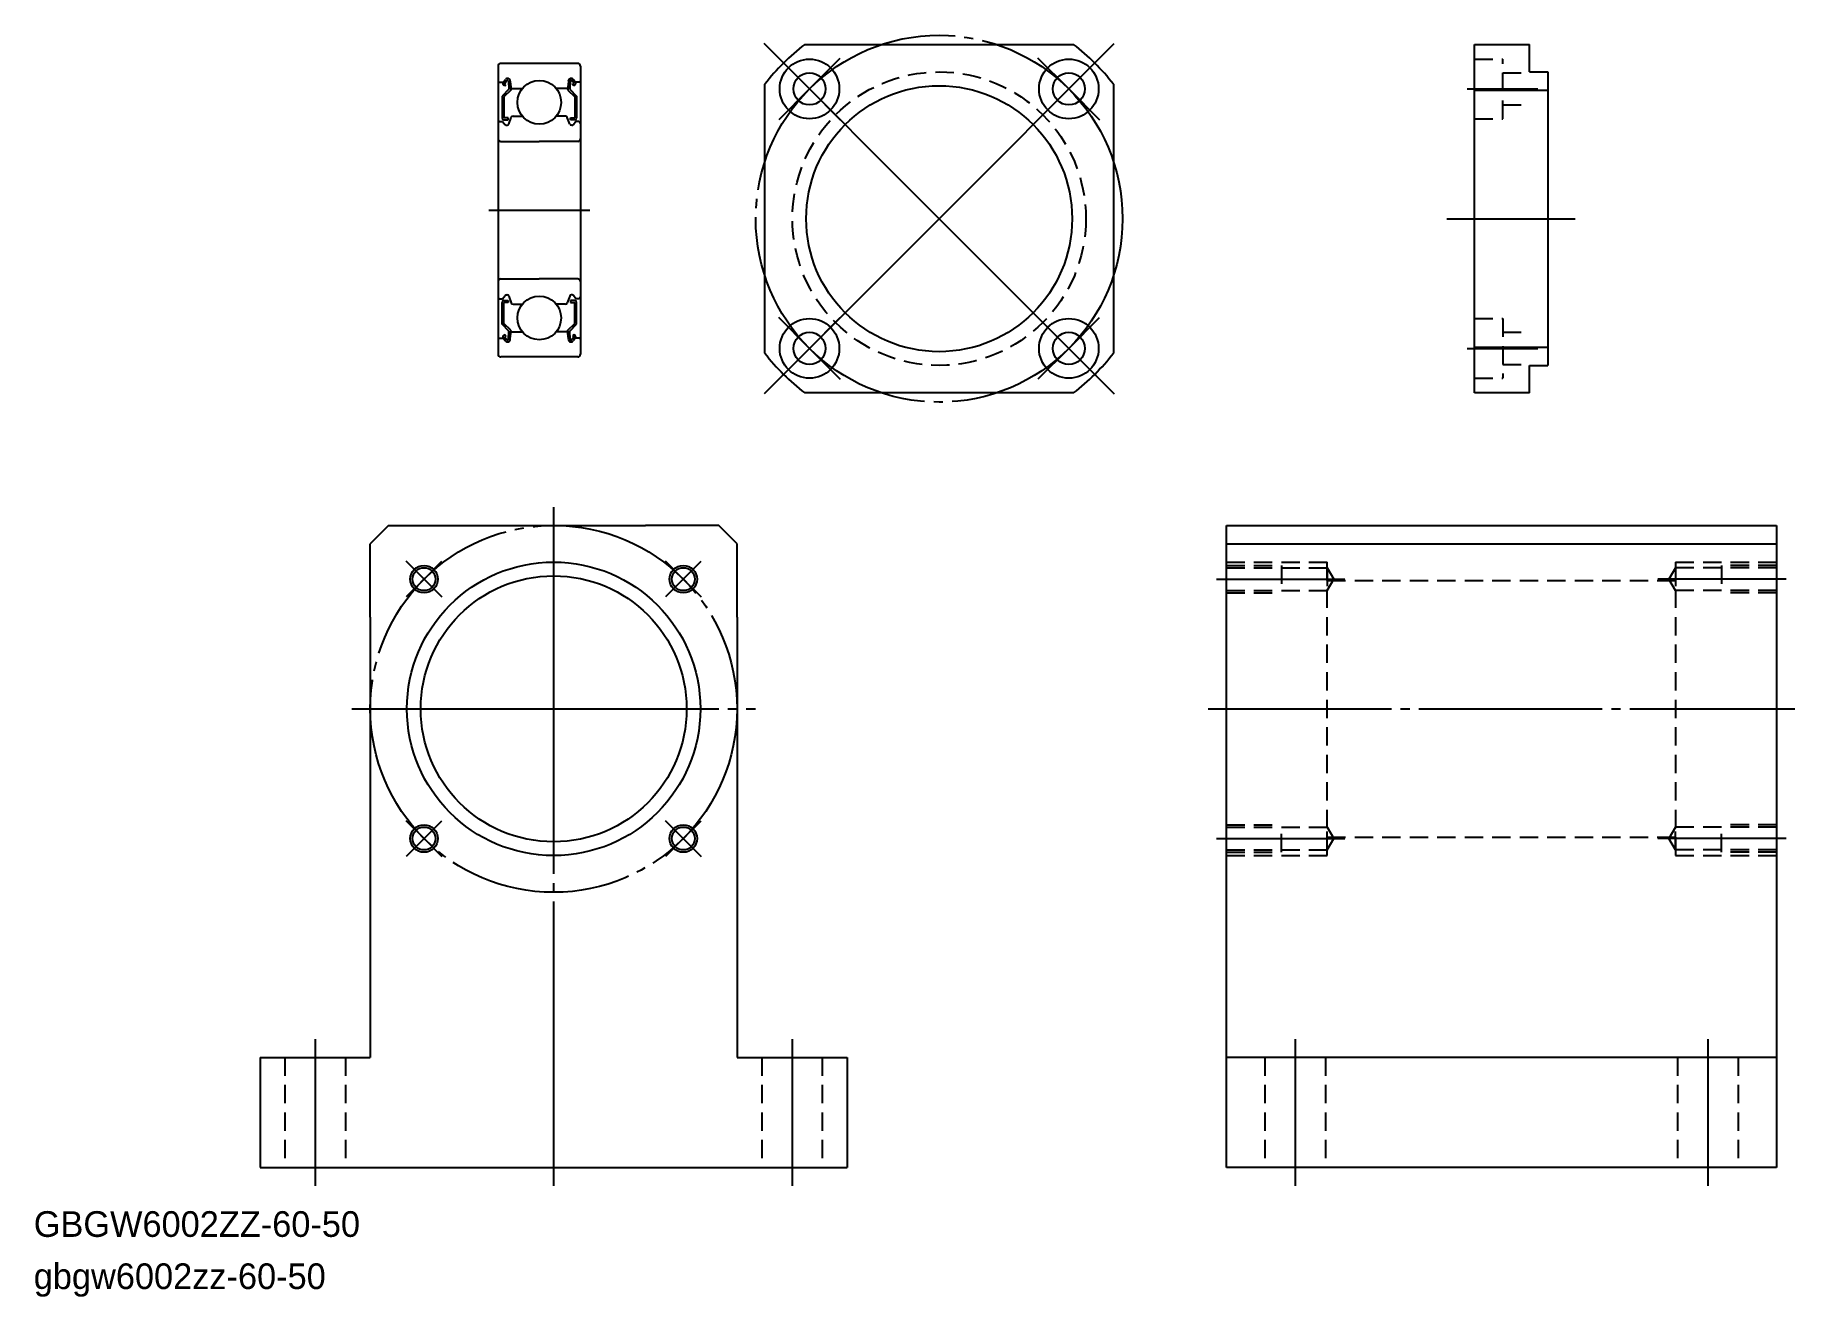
# Model space of a CAD drawing. Extents: x -142 to 49, y -39 to 98.
import ezdxf

# ---------------------------------------------------------------- set-up
doc = ezdxf.new("R2010")
doc.units = 0
for name, pattern in [('CENTER', [33, 30, -1, 1, -1]), ('CENTER2', [23, 20, -1, 1, -1]), ('CENTERX2', [43, 40, -1, 1, -1]), ('DASHED', [3, 2, -1])]:
    doc.linetypes.add(name, pattern=pattern)
doc.layers.get('0').update_dxf_attribs({"linetype": 'CONTINUOUS'})
doc.layers.add('CENTER', color=7, linetype='CONTINUOUS')

msp = doc.modelspace()

# ---------------------------------------------------------------- linework, layer by layer
at = {"color": 7, "linetype": 'CONTINUOUS'}
for p, q in [((-58.56, 97.34), (-29.24, 97.34)), ((14.47, 97.34), (20.47, 97.34)), ((14.47, 59.34), (14.47, 97.34)), ((20.47, 94.34), (20.47, 97.34)), ((20.47, 94.34), (22.47, 94.34)), ((22.47, 94.34), (22.47, 62.34)), ((-62.9, 63.68), (-62.9, 93.01)), ((-24.9, 93.01), (-24.9, 63.68)), ((14.47, 92.34), (22.47, 92.34)), ((14.47, 64.34), (22.47, 64.34)), ((20.47, 62.34), (22.47, 62.34)), ((20.47, 59.34), (20.47, 62.34)), ((-29.24, 59.34), (-58.56, 59.34)), ((20.47, 59.34), (14.47, 59.34)), ((-103.94, 44.9), (-105.94, 42.9)), ((-103.94, 44.9), (-95.94, 44.9)), ((-95.94, 44.9), (-75.94, 44.9)), ((-67.94, 44.9), (-75.94, 44.9)), ((-65.94, 42.9), (-67.94, 44.9)), ((-12.58, -25.1), (-12.58, 44.9)), ((-12.58, 44.9), (47.42, 44.9)), ((47.42, 44.9), (47.42, -25.1)), ((-105.94, 34.9), (-105.94, 42.9)), ((-65.94, 34.9), (-65.94, 42.9)), ((-12.58, 42.9), (47.42, 42.9)), ((-105.94, 34.9), (-105.94, -13.1)), ((-65.94, 34.9), (-65.94, -13.1)), ((-117.94, -13.1), (-117.94, -25.1)), ((-117.94, -13.1), (-105.94, -13.1)), ((-65.94, -13.1), (-53.94, -13.1)), ((-53.94, -13.1), (-53.94, -25.1)), ((47.42, -13.1), (-12.58, -13.1)), ((-117.94, -25.1), (-53.94, -25.1)), ((47.42, -25.1), (-12.58, -25.1))]:
    msp.add_line(p, q, dxfattribs=at)
for p, q in [((-92.01, 94.97), (-92.01, 63.57)), ((-87.51, 95.27), (-91.71, 95.27)), ((-83.31, 95.27), (-87.51, 95.27)), ((-83.01, 94.97), (-83.01, 63.57)), ((-91.91, 93.22), (-91.45, 93.22)), ((-90.82, 92.45), (-91.57, 91.7)), ((-91.45, 93.22), (-91.2, 93.52)), ((-91.27, 92.81), (-91.42, 92.94)), ((-90.62, 92.37), (-91.37, 91.62)), ((-91.29, 93.09), (-91.04, 93.39)), ((-91.14, 92.96), (-91.29, 93.09)), ((-91.27, 92.81), (-91.14, 92.96)), ((-90.87, 93.33), (-90.82, 92.45)), ((-90.67, 93.35), (-90.6, 92.61)), ((-90.62, 92.84), (-90.62, 92.37)), ((-90.5, 92.52), (-89.36, 92.52)), ((-84.51, 92.52), (-85.66, 92.52)), ((-84.34, 93.35), (-84.41, 92.61)), ((-84.39, 92.84), (-84.39, 92.37)), ((-84.39, 92.37), (-83.64, 91.62)), ((-84.15, 93.33), (-84.19, 92.45)), ((-84.19, 92.45), (-83.44, 91.7)), ((-83.72, 93.09), (-83.97, 93.39)), ((-83.87, 92.96), (-83.72, 93.09)), ((-83.74, 92.81), (-83.87, 92.96)), ((-83.57, 93.22), (-83.82, 93.52)), ((-83.74, 92.81), (-83.59, 92.94)), ((-83.11, 93.22), (-83.57, 93.22)), ((-91.57, 91.7), (-91.57, 89.32)), ((-91.37, 91.62), (-91.37, 89.32)), ((-83.64, 91.62), (-83.64, 89.32)), ((-83.44, 91.7), (-83.44, 89.32)), ((-91.81, 88.92), (-91.51, 88.92)), ((-91.51, 88.92), (-91.23, 88.59)), ((-90.92, 89.32), (-91.37, 89.32)), ((-91.37, 89.12), (-90.92, 89.12)), ((-91.08, 88.52), (-91.01, 88.52)), ((-90.92, 89.12), (-90.92, 89.32)), ((-90.82, 88.65), (-90.56, 89.39)), ((-90.37, 89.52), (-89.36, 89.52)), ((-84.64, 89.52), (-85.66, 89.52)), ((-84.19, 88.65), (-84.46, 89.39)), ((-84.09, 89.12), (-84.09, 89.32)), ((-84.09, 89.32), (-83.64, 89.32)), ((-83.64, 89.12), (-84.09, 89.12)), ((-83.93, 88.52), (-84, 88.52)), ((-83.51, 88.92), (-83.78, 88.59)), ((-83.21, 88.92), (-83.51, 88.92)), ((-91.71, 86.77), (-87.51, 86.77)), ((-83.31, 86.77), (-87.51, 86.77)), ((-91.71, 71.77), (-87.51, 71.77)), ((-90.43, 71.77), (-90.43, 71.77)), ((-89.46, 71.77), (-89.46, 71.77)), ((-83.31, 71.77), (-87.51, 71.77)), ((-91.81, 69.62), (-91.51, 69.62)), ((-91.57, 66.84), (-91.57, 69.22)), ((-91.51, 69.62), (-91.23, 69.95)), ((-91.37, 69.42), (-90.92, 69.42)), ((-90.92, 69.22), (-91.37, 69.22)), ((-91.37, 66.92), (-91.37, 69.22)), ((-91.08, 70.02), (-91.01, 70.02)), ((-90.92, 69.42), (-90.92, 69.22)), ((-90.82, 69.89), (-90.56, 69.15)), ((-84.19, 69.89), (-84.46, 69.15)), ((-83.64, 69.42), (-84.09, 69.42)), ((-84.09, 69.42), (-84.09, 69.22)), ((-84.09, 69.22), (-83.64, 69.22)), ((-83.93, 70.02), (-84, 70.02)), ((-83.51, 69.62), (-83.78, 69.95)), ((-83.64, 66.92), (-83.64, 69.22)), ((-83.21, 69.62), (-83.51, 69.62)), ((-83.44, 66.84), (-83.44, 69.22)), ((-90.37, 69.02), (-89.36, 69.02)), ((-84.64, 69.02), (-85.66, 69.02)), ((-91.91, 65.32), (-91.45, 65.32)), ((-90.82, 66.09), (-91.57, 66.84)), ((-91.45, 65.32), (-91.2, 65.02)), ((-91.27, 65.73), (-91.42, 65.6)), ((-90.62, 66.17), (-91.37, 66.92)), ((-91.14, 65.58), (-91.29, 65.45)), ((-91.29, 65.45), (-91.04, 65.15)), ((-91.27, 65.73), (-91.14, 65.58)), ((-90.87, 65.21), (-90.82, 66.09)), ((-90.67, 65.19), (-90.6, 65.93)), ((-90.62, 65.7), (-90.62, 66.17)), ((-90.5, 66.02), (-89.36, 66.02)), ((-84.51, 66.02), (-85.66, 66.02)), ((-84.34, 65.19), (-84.41, 65.93)), ((-84.39, 66.17), (-83.64, 66.92)), ((-84.39, 65.7), (-84.39, 66.17)), ((-84.19, 66.09), (-83.44, 66.84)), ((-84.15, 65.21), (-84.19, 66.09)), ((-83.72, 65.45), (-83.97, 65.15)), ((-83.74, 65.73), (-83.87, 65.58)), ((-83.87, 65.58), (-83.72, 65.45)), ((-83.57, 65.32), (-83.82, 65.02)), ((-83.74, 65.73), (-83.59, 65.6)), ((-83.11, 65.32), (-83.57, 65.32)), ((-83.31, 63.27), (-91.71, 63.27)), ((-83.31, 63.27), (-87.51, 63.27))]:
    msp.add_line(p, q)
at = {"color": 3, "linetype": 'DASHED'}
for p, q in [((14.47, 95.74), (17.57, 95.74)), ((17.57, 89.24), (17.57, 95.74)), ((17.57, 94.24), (20.47, 94.24)), ((17.57, 90.74), (20.47, 90.74)), ((14.47, 89.24), (17.57, 89.24)), ((14.47, 67.45), (17.57, 67.45)), ((17.57, 67.45), (17.57, 60.95)), ((17.57, 65.95), (20.47, 65.95)), ((17.57, 62.45), (20.47, 62.45)), ((14.47, 60.95), (17.57, 60.95)), ((-12.58, 40.9), (-1.58, 40.9)), ((-12.58, 40.54), (-6.58, 40.54)), ((-6.58, 40.54), (-6.58, 37.54)), ((-1.58, 8.9), (-1.58, 40.9)), ((36.42, 40.9), (47.42, 40.9)), ((36.42, 40.9), (36.42, 8.9)), ((47.42, 40.54), (41.42, 40.54)), ((41.42, 40.54), (41.42, 37.54)), ((-12.58, 40.29), (-1.58, 40.29)), ((-1.58, 40.29), (-0.86, 39.04)), ((-1.58, 40.29), (-1.58, 37.79)), ((-1.58, 37.79), (-0.86, 39.04)), ((-1.58, 38.9), (36.42, 38.9)), ((36.42, 40.29), (35.69, 39.04)), ((36.42, 37.79), (35.69, 39.04)), ((47.42, 40.29), (36.42, 40.29)), ((36.42, 40.29), (36.42, 37.79)), ((-12.58, 37.79), (-1.58, 37.79)), ((-12.58, 37.54), (-6.58, 37.54)), ((47.42, 37.79), (36.42, 37.79)), ((47.42, 37.54), (41.42, 37.54)), ((-12.58, 12.26), (-6.58, 12.26)), ((-12.58, 12.01), (-1.58, 12.01)), ((-6.58, 9.26), (-6.58, 12.26)), ((-1.58, 12.01), (-0.86, 10.76)), ((-1.58, 9.51), (-1.58, 12.01)), ((36.42, 12.01), (35.69, 10.76)), ((47.42, 12.01), (36.42, 12.01)), ((36.42, 9.51), (36.42, 12.01)), ((47.42, 12.26), (41.42, 12.26)), ((41.42, 9.26), (41.42, 12.26)), ((-1.58, 10.9), (36.42, 10.9)), ((-1.58, 9.51), (-0.86, 10.76)), ((36.42, 9.51), (35.69, 10.76)), ((-12.58, 9.51), (-1.58, 9.51)), ((-12.58, 9.26), (-6.58, 9.26)), ((-12.58, 8.9), (-1.58, 8.9)), ((47.42, 9.51), (36.42, 9.51)), ((36.42, 8.9), (47.42, 8.9)), ((47.42, 9.26), (41.42, 9.26)), ((-115.24, -13.1), (-115.24, -25.1)), ((-108.64, -13.1), (-108.64, -25.1)), ((-63.24, -13.1), (-63.24, -25.1)), ((-56.64, -13.1), (-56.64, -25.1)), ((-8.38, -13.1), (-8.38, -25.1)), ((-1.78, -13.1), (-1.78, -25.1)), ((36.62, -13.1), (36.62, -25.1)), ((43.22, -13.1), (43.22, -25.1))]:
    msp.add_line(p, q, dxfattribs=at)
at = {"color": 1, "linetype": 'CENTERX2'}
for p, q in [((-85.94, 46.9), (-85.94, -27.1)), ((-107.94, 24.9), (-63.94, 24.9)), ((-111.94, -11.1), (-111.94, -27.1)), ((-59.94, -11.1), (-59.94, -27.1)), ((-5.08, -11.1), (-5.08, -27.1)), ((39.92, -11.1), (39.92, -27.1))]:
    msp.add_line(p, q, dxfattribs=at)
at = {"color": 1, "linetype": 'CENTER2'}
for p, q in [((-100.08, 39.04), (-102.03, 40.99)), ((-100.08, 39.04), (-98.14, 40.99)), ((-71.8, 39.04), (-73.74, 40.99)), ((-71.8, 39.04), (-69.85, 40.99)), ((-100.08, 39.04), (-102.03, 37.1)), ((-100.08, 39.04), (-98.14, 37.1)), ((-71.8, 39.04), (-73.74, 37.1)), ((-71.8, 39.04), (-69.85, 37.1)), ((-13.64, 39.04), (-0.86, 39.04)), ((-13.64, 39.04), (0.35, 39.04)), ((48.47, 39.04), (34.48, 39.04)), ((48.47, 39.04), (35.69, 39.04)), ((-14.58, 24.9), (49.42, 24.9)), ((-100.08, 10.76), (-102.03, 12.7)), ((-100.08, 10.76), (-98.14, 12.7)), ((-71.8, 10.76), (-73.74, 12.7)), ((-71.8, 10.76), (-69.85, 12.7)), ((-100.08, 10.76), (-102.03, 8.81)), ((-100.08, 10.76), (-98.14, 8.81)), ((-71.8, 10.76), (-73.74, 8.81)), ((-71.8, 10.76), (-69.85, 8.81)), ((-13.64, 10.76), (-0.86, 10.76)), ((-13.64, 10.76), (0.35, 10.76)), ((48.47, 10.76), (34.48, 10.76)), ((48.47, 10.76), (35.69, 10.76))]:
    msp.add_line(p, q, dxfattribs=at)
at = {"color": 7, "linetype": 'CONTINUOUS'}
for centre, radius in [((-58.04, 92.49), 3.25), ((-58.04, 92.49), 1.75), ((-29.76, 92.49), 3.25), ((-29.76, 92.49), 1.75), ((-58.04, 64.2), 3.25), ((-29.76, 64.2), 3.25), ((-58.04, 64.2), 1.75), ((-29.76, 64.2), 1.75), ((-85.94, 24.9), 16), ((-100.08, 39.04), 1.25), ((-85.94, 24.9), 14.5), ((-71.8, 39.04), 1.25), ((-100.08, 10.76), 1.25), ((-71.8, 10.76), 1.25)]:
    msp.add_circle(centre, radius, dxfattribs=at)
at = {"color": 3, "linetype": 'DASHED'}
msp.add_circle((-43.9, 78.34), 16, dxfattribs=at)
for centre in [(-87.51, 91.02), (-87.51, 67.52)]:
    msp.add_circle(centre, 2.38)
at = {"linetype": 'CONTINUOUS'}
msp.add_circle((-43.9, 78.34), 14.5, dxfattribs=at)
at = {"color": 1, "linetype": 'CENTER2'}
msp.add_circle((-85.94, 24.9), 20, dxfattribs=at)
at = {"color": 3, "linetype": 'CONTINUOUS'}
for centre in [(-100.08, 39.04), (-71.8, 39.04), (-100.08, 10.76), (-71.8, 10.76)]:
    msp.add_circle(centre, 1.5, dxfattribs=at)
at = {"color": 7, "linetype": 'CONTINUOUS'}
for start, end in [(127.6585, 142.3415), (37.6585, 52.3415), (217.6585, 232.3415), (307.6585, 322.3415)]:
    msp.add_arc((-43.9, 78.34), 24, start, end, dxfattribs=at)
for centre, radius, start, end in [((-91.71, 94.97), 0.3, 90, 180), ((-83.31, 94.97), 0.3, 0, 90), ((-91.91, 93.32), 0.1, 180, 270), ((-91.29, 93.09), 0.2, 140.0002, 230.0848), ((-90.97, 93.32), 0.3, 4.9968, 140.0002), ((-90.97, 93.32), 0.1, 2.8198, 140.0033), ((-90.5, 92.62), 0.1, 184.9968, 269.9995), ((-84.51, 92.62), 0.1, 270.0005, 355.0032), ((-84.05, 93.32), 0.3, 39.9998, 175.0032), ((-84.05, 93.32), 0.1, 39.9967, 177.1802), ((-83.72, 93.09), 0.2, 309.9152, 39.9998), ((-83.11, 93.32), 0.1, 270, 0), ((-91.81, 88.72), 0.2, 90, 180), ((-91.37, 89.32), 0.2, 180, 270), ((-91.08, 88.72), 0.2, 219.9962, 270), ((-91.01, 88.72), 0.2, 270, 339.9919), ((-90.37, 89.32), 0.2, 90, 159.9919), ((-84.64, 89.32), 0.2, 20.0081, 90), ((-84, 88.72), 0.2, 200.0081, 270), ((-83.93, 88.72), 0.2, 270, 320.0038), ((-83.64, 89.32), 0.2, 270, 0), ((-83.21, 88.72), 0.2, 0, 90), ((-91.71, 87.07), 0.3, 180, 270), ((-83.31, 87.07), 0.3, 270, 0), ((-91.71, 71.47), 0.3, 90, 180), ((-83.31, 71.47), 0.3, 0, 90), ((-91.81, 69.82), 0.2, 180, 270), ((-91.37, 69.22), 0.2, 90, 180), ((-91.08, 69.82), 0.2, 90, 140.0038), ((-91.01, 69.82), 0.2, 20.0081, 90), ((-90.37, 69.22), 0.2, 200.0081, 270), ((-84.64, 69.22), 0.2, 270, 339.9919), ((-84, 69.82), 0.2, 90, 159.9919), ((-83.93, 69.82), 0.2, 39.9962, 90), ((-83.64, 69.22), 0.2, 0, 90), ((-83.21, 69.82), 0.2, 270, 0), ((-91.91, 65.22), 0.1, 90, 180), ((-91.29, 65.45), 0.2, 129.9152, 219.9998), ((-90.5, 65.92), 0.1, 90.0005, 175.0032), ((-84.51, 65.92), 0.1, 4.9968, 89.9995), ((-83.72, 65.45), 0.2, 320.0002, 50.0848), ((-83.11, 65.22), 0.1, 0, 90), ((-91.71, 63.57), 0.3, 180, 270), ((-90.97, 65.21), 0.3, 219.9998, 355.0032), ((-90.97, 65.21), 0.1, 219.9967, 357.1802), ((-84.05, 65.21), 0.3, 184.9968, 320.0002), ((-84.05, 65.21), 0.1, 182.8198, 320.0033), ((-83.31, 63.57), 0.3, 270, 0)]:
    msp.add_arc(centre, radius, start, end)
at = {"layer": 'CENTER', "color": 1, "linetype": 'CENTER'}
for p, q in [((-43.9, 78.34), (-62.99, 97.44)), ((-43.9, 78.34), (-24.81, 97.44)), ((-58.04, 92.49), (-61.4, 95.85)), ((-58.04, 92.49), (-54.68, 95.85)), ((-29.76, 92.49), (-33.12, 95.85)), ((-29.76, 92.49), (-26.4, 95.85)), ((-58.04, 92.49), (-61.4, 89.13)), ((-58.04, 92.49), (-54.68, 89.13)), ((-29.76, 92.49), (-33.12, 89.13)), ((-29.76, 92.49), (-26.4, 89.13)), ((13.67, 92.49), (21.4, 92.49)), ((-93.01, 79.27), (-82.01, 79.27)), ((-43.9, 78.34), (-62.99, 59.25)), ((-43.9, 78.34), (-24.81, 59.25)), ((11.47, 78.34), (25.47, 78.34)), ((-58.04, 64.2), (-61.4, 67.56)), ((-58.04, 64.2), (-54.68, 67.56)), ((-29.76, 64.2), (-33.12, 67.56)), ((-29.76, 64.2), (-26.4, 67.56)), ((-58.04, 64.2), (-61.4, 60.84)), ((-58.04, 64.2), (-54.68, 60.84)), ((-29.76, 64.2), (-33.12, 60.84)), ((-29.76, 64.2), (-26.4, 60.84)), ((13.67, 64.2), (21.4, 64.2))]:
    msp.add_line(p, q, dxfattribs=at)
msp.add_circle((-43.9, 78.34), 20, dxfattribs=at)

# ---------------------------------------------------------------- texts
at = {"linetype": 'CONTINUOUS'}
for s, p in [('GBGW6002ZZ-60-50', (-142.64, -32.67)), ('gbgw6002zz-60-50', (-142.64, -38.36))]:
    msp.add_text(s, height=2.8, dxfattribs=at).set_placement(p)

doc.saveas('drawing.dxf')
